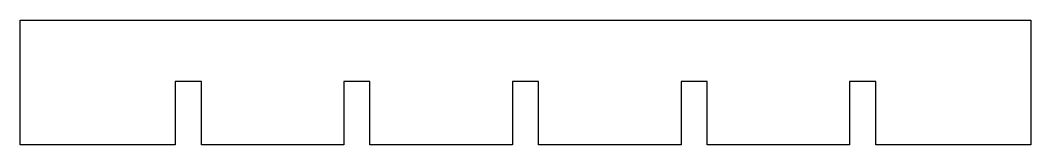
# Model space of a CAD drawing. Header units: millimetres. Extents: x 0 to 120, y -65 to -50.
import ezdxf

# ---------------------------------------------------------------- set-up
doc = ezdxf.new("R2010")
doc.units = ezdxf.units.MM
doc.layers.get('0').update_dxf_attribs({"linetype": 'CONTINUOUS'})

msp = doc.modelspace()

# ---------------------------------------------------------------- linework, layer by layer
msp.add_lwpolyline([(0, -50), (119.9, -50), (119.9, -64.8), (101.5, -64.8), (101.5, -57.3), (98.4, -57.3), (98.4, -64.8), (81.5, -64.8), (81.5, -57.3), (78.4, -57.3), (78.4, -64.8), (61.5, -64.8), (61.5, -57.3), (58.4, -57.3), (58.4, -64.8), (41.5, -64.8), (41.5, -57.3), (38.4, -57.3), (38.4, -64.8), (21.5, -64.8), (21.5, -57.3), (18.4, -57.3), (18.4, -64.8), (0, -64.8)], close=True)

doc.saveas('drawing.dxf')
